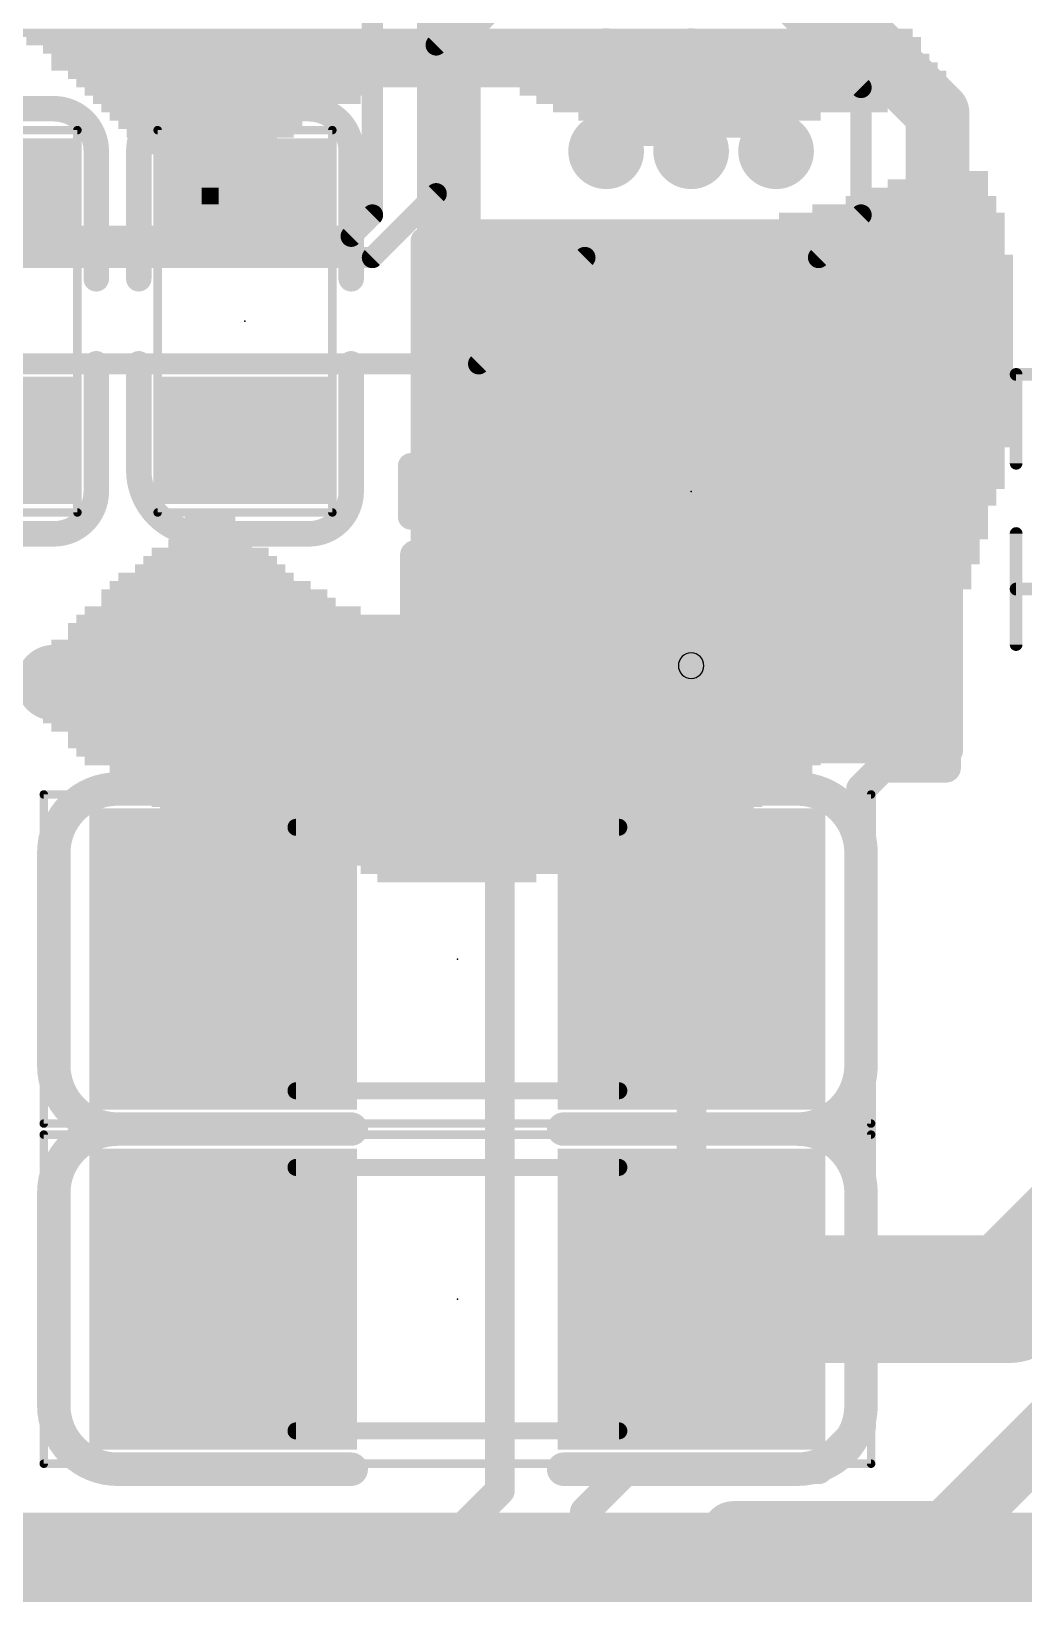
# Model space of a CAD drawing. Extents: x -5 to 103, y -6 to 58.
# Drawn here: x 57.02 to 62.95, y 1.42 to 10.75 of the extents above; entities that cross this region are included whole.
import ezdxf

# ---------------------------------------------------------------- set-up
doc = ezdxf.new("R2010")
doc.units = 0
for name, color, linetype in [('1', 12, 'CONTINUOUS'), ('16', 132, 'CONTINUOUS'), ('18', 110, 'CONTINUOUS'), ('21', 40, 'CONTINUOUS'), ('22', 3, 'CONTINUOUS'), ('23', 53, 'CONTINUOUS'), ('25', 40, 'CONTINUOUS'), ('39', 12, 'CONTINUOUS'), ('41', 12, 'CONTINUOUS'), ('51', 254, 'CONTINUOUS')]:
    doc.layers.add(name, color=color, linetype=linetype)

# ---------------------------------------------------------------- blocks, each defined once
blk = doc.blocks.new('RECT')
blk.add_solid([(-0.5, -0.5), (0.5, -0.5), (-0.5, 0.5), (0.5, 0.5)])
blk = doc.blocks.new('ROUNDV')
at = {"const_width": 0.5}
blk.add_lwpolyline([(0, -0.25, 1), (0, 0.25, 1), (0, -0.25)], format="xyb", dxfattribs=at)

msp = doc.modelspace()

# ---------------------------------------------------------------- linework, layer by layer
at = {"layer": '1'}
for points, const_width in [([(59.055, 9.652), (59.055, 11.049)], 0.127), ([(59.7154, 10.9982), (59.5122, 10.795)], 0.381), ([(62.4332, 10.2616), (61.6966, 10.9982)], 0.381), ([(59.5122, 10.795), (59.5122, 8.5344)], 0.381), ([(62.4332, 8.5598), (62.4332, 10.2616)], 0.381), ([(58.928, 9.525), (59.055, 9.652)], 0.127), ([(56.134, 9.525), (58.928, 9.525)], 0.127), ([(59.5122, 8.5344), (62.4078, 8.5344)], 0.381), ([(62.4078, 8.5344), (62.4332, 8.5598)], 0.381), ([(62.484, 7.62), (59.309, 7.62)], 0.1778), ([(59.309, 7.62), (59.309, 6.477)], 0.1778), ([(62.484, 6.35), (62.484, 7.62)], 0.1778), ([(60.96, 5.21), (60.96, 6.9596)], 0.1778), ([(59.309, 6.477), (59.817, 5.969)], 0.1778), ([(61.976, 6.223), (62.103, 6.35)], 0.1778), ([(62.103, 6.35), (62.484, 6.35)], 0.1778), ([(61.976, 2.413), (61.976, 6.223)], 0.1778), ([(59.817, 5.969), (59.817, 2.032)], 0.1778), ([(60.963, 5.207), (60.96, 5.21)], 0.1778), ([(60.963, 5.207), (60.963, 3.175)], 0.1778), ([(62.865, 3.175), (63.627, 3.937)], 0.762), ([(60.963, 3.175), (62.865, 3.175)], 0.762), ([(62.484, 1.778), (63.119, 2.413)], 0.381), ([(63.119, 2.413), (63.3095, 2.2225)], 0.381), ([(61.722, 2.159), (61.976, 2.413)], 0.1778), ([(60.325, 1.905), (60.579, 2.159)], 0.1778), ([(60.579, 2.159), (61.722, 2.159)], 0.1778), ([(59.817, 2.032), (59.563, 1.778)], 0.1778), ([(60.325, 1.27), (60.325, 1.905)], 0.1778), ([(61.214, 1.651), (61.214, 1.778)], 0.381), ([(61.214, 1.778), (62.484, 1.778)], 0.381), ([(59.563, 1.778), (54.229, 1.778)], 0.1778), ([(60.5155, 0.9525), (61.214, 1.651)], 0.381)]:
    msp.add_lwpolyline(points, dxfattribs=dict(at, const_width=const_width))
for points, const_width in [([(59.6075, 10.795, 1), (59.4169, 10.795)], 0.1905), ([(59.4448, 10.8624, 1), (59.5796, 10.7276)], 0.1905), ([(62.5285, 10.2616, 1), (62.338, 10.2616)], 0.1905), ([(62.3658, 10.1942, 1), (62.5006, 10.329)], 0.1905), ([(59.0775, 9.6295, 1), (59.0325, 9.6745)], 0.0635), ([(59.0232, 9.652, 1), (59.0868, 9.652)], 0.0635), ([(58.9055, 9.5475, 1), (58.9505, 9.5025)], 0.0635), ([(58.928, 9.4932, 1), (58.928, 9.5568)], 0.0635), ([(59.5122, 8.6296, 1), (59.5122, 8.4391)], 0.1905), ([(62.3404, 8.6018, 1), (62.4752, 8.467)], 0.1905), ([(62.5006, 8.4924, 1), (62.3658, 8.6272)], 0.1905), ([(62.4078, 8.4391, 1), (62.4078, 8.6296)], 0.1905), ([(59.4169, 8.5344, 1), (59.6075, 8.5344)], 0.1905), ([(62.338, 8.5598, 1), (62.5285, 8.5598)], 0.1905), ([(59.309, 7.6645, 1), (59.309, 7.5755)], 0.0889), ([(59.3535, 7.62, 1), (59.2646, 7.62)], 0.0889), ([(62.5284, 7.62, 1), (62.4396, 7.62)], 0.0889), ([(62.484, 7.5755, 1), (62.484, 7.6645)], 0.0889), ([(61.0044, 6.9596, 1), (60.9156, 6.9596)], 0.0889), ([(59.3404, 6.5084, 1), (59.2776, 6.4456)], 0.0889), ([(59.2646, 6.477, 1), (59.3535, 6.477)], 0.0889), ([(62.103, 6.3945, 1), (62.103, 6.3056)], 0.0889), ([(62.1344, 6.3186, 1), (62.0716, 6.3814)], 0.0889), ([(62.4396, 6.35, 1), (62.5284, 6.35)], 0.0889), ([(62.484, 6.3056, 1), (62.484, 6.3945)], 0.0889), ([(61.9446, 6.2544, 1), (62.0074, 6.1916)], 0.0889), ([(62.0205, 6.223, 1), (61.9316, 6.223)], 0.0889), ([(59.8614, 5.969, 1), (59.7726, 5.969)], 0.0889), ([(59.7856, 5.9376, 1), (59.8484, 6.0004)], 0.0889), ([(60.9914, 5.2414, 1), (60.9286, 5.1786)], 0.0889), ([(60.9156, 5.21, 1), (61.0044, 5.21)], 0.0889), ([(61.0074, 5.207, 1), (60.9186, 5.207)], 0.0889), ([(60.9316, 5.1756, 1), (60.9944, 5.2384)], 0.0889), ([(60.963, 3.3655, 1), (60.963, 2.9845)], 0.381), ([(62.865, 2.9845, 1), (62.865, 3.3655)], 0.381), ([(62.7303, 3.3097, 1), (62.9997, 3.0403)], 0.381), ([(60.9186, 3.175, 1), (61.0074, 3.175)], 0.0889), ([(63.1864, 2.4804, 1), (63.0516, 2.3456)], 0.1905), ([(61.9316, 2.413, 1), (62.0205, 2.413)], 0.0889), ([(62.0074, 2.3816, 1), (61.9446, 2.4444)], 0.0889), ([(60.579, 2.2035, 1), (60.579, 2.1146)], 0.0889), ([(60.6104, 2.1276, 1), (60.5476, 2.1904)], 0.0889), ([(61.722, 2.1146, 1), (61.722, 2.2035)], 0.0889), ([(61.6906, 2.1904, 1), (61.7534, 2.1276)], 0.0889), ([(59.7726, 2.032, 1), (59.8614, 2.032)], 0.0889), ([(59.8484, 2.0006, 1), (59.7856, 2.0634)], 0.0889), ([(60.2936, 1.9364, 1), (60.3564, 1.8736)], 0.0889), ([(60.3695, 1.905, 1), (60.2806, 1.905)], 0.0889), ([(61.214, 1.8733, 1), (61.214, 1.6827)], 0.1905), ([(61.3093, 1.778, 1), (61.1188, 1.778)], 0.1905), ([(62.484, 1.6827, 1), (62.484, 1.8733)], 0.1905), ([(62.4166, 1.8454, 1), (62.5514, 1.7106)], 0.1905), ([(59.5316, 1.8094, 1), (59.5944, 1.7466)], 0.0889), ([(59.563, 1.7335, 1), (59.563, 1.8225)], 0.0889), ([(61.2814, 1.5836, 1), (61.1466, 1.7184)], 0.1905), ([(61.1188, 1.651, 1), (61.3093, 1.651)], 0.1905)]:
    msp.add_lwpolyline(points, format="xyb", dxfattribs=dict(at, const_width=const_width))
at = {"layer": '16'}
for points, const_width in [([(59.436, 10.668), (59.69, 10.922)], 0.127), ([(61.468, 10.922), (61.976, 10.414)], 0.127), ([(59.436, 9.779), (59.436, 10.668)], 0.127), ([(61.976, 10.414), (61.976, 9.652)], 0.127), ([(59.055, 9.398), (59.436, 9.779)], 0.127), ([(61.976, 9.652), (61.722, 9.398)], 0.127), ([(56.007, 9.398), (59.055, 9.398)], 0.127), ([(60.325, 9.398), (59.69, 8.763)], 0.127), ([(61.722, 9.398), (60.325, 9.398)], 0.127), ([(59.69, 8.763), (56.007, 8.763)], 0.127), ([(63.4944, 1.5184), (39.9311, 1.5184)], 0.762)]:
    msp.add_lwpolyline(points, dxfattribs=dict(at, const_width=const_width))
at = {"layer": '16', "const_width": 0.0635}
for points in [[(59.4135, 10.6905, 1), (59.4585, 10.6455)], [(59.4678, 10.668, 1), (59.4042, 10.668)], [(62.0078, 10.414, 1), (61.9443, 10.414)], [(61.9535, 10.3915, 1), (61.9985, 10.4365)], [(59.4042, 9.779, 1), (59.4678, 9.779)], [(59.4585, 9.7565, 1), (59.4135, 9.8015)], [(61.9985, 9.6295, 1), (61.9535, 9.6745)], [(61.9443, 9.652, 1), (62.0078, 9.652)], [(59.0325, 9.4205, 1), (59.0775, 9.3755)], [(59.055, 9.3662, 1), (59.055, 9.4298)], [(60.325, 9.4298, 1), (60.325, 9.3662)], [(60.3475, 9.3755, 1), (60.3025, 9.4205)], [(61.6995, 9.4205, 1), (61.7445, 9.3755)], [(61.722, 9.3662, 1), (61.722, 9.4298)], [(59.6675, 8.7855, 1), (59.7125, 8.7405)], [(59.69, 8.7312, 1), (59.69, 8.7948)]]:
    msp.add_lwpolyline(points, format="xyb", dxfattribs=at)
at = {"layer": '21'}
for points, const_width in [([(57.15, 10.287), (56.388, 10.287)], 0.1524), ([(58.674, 10.287), (57.912, 10.287)], 0.1524), ([(57.404, 9.271), (57.404, 10.033)], 0.1524), ([(57.658, 10.033), (57.658, 9.271)], 0.1524), ([(58.928, 9.271), (58.928, 10.033)], 0.1524), ([(57.404, 8.001), (57.404, 8.763)], 0.1524), ([(57.658, 8.763), (57.658, 8.128)], 0.1524), ([(58.928, 8.001), (58.928, 8.763)], 0.1524), ([(59.2836, 8.1534), (59.2836, 7.8486)], 0.1524), ([(62.6364, 7.8486), (62.6364, 8.1534)], 0.1524), ([(56.515, 7.747), (57.15, 7.747)], 0.1524), ([(58.039, 7.747), (58.674, 7.747)], 0.1524), ([(58.928, 6.223), (57.531, 6.223)], 0.2), ([(61.595, 6.223), (60.198, 6.223)], 0.2), ([(57.15, 5.842), (57.15, 4.572)], 0.2), ([(61.976, 4.572), (61.976, 5.842)], 0.2), ([(58.928, 4.191), (57.531, 4.191)], 0.2), ([(57.531, 4.191), (58.928, 4.191)], 0.2), ([(61.595, 4.191), (60.198, 4.191)], 0.2), ([(60.198, 4.191), (61.595, 4.191)], 0.2), ([(57.15, 3.81), (57.15, 2.54)], 0.2), ([(61.976, 2.54), (61.976, 3.81)], 0.2), ([(57.531, 2.159), (58.928, 2.159)], 0.2), ([(60.198, 2.159), (61.595, 2.159)], 0.2)]:
    msp.add_lwpolyline(points, dxfattribs=dict(at, const_width=const_width))
for points, const_width in [([(57.404, 10.033, 0.4142), (57.15, 10.287)], 0.1524), ([(57.15, 10.3251, 1), (57.15, 10.2489)], 0.0762), ([(57.15, 10.2489, 1), (57.15, 10.3251)], 0.0762), ([(57.912, 10.287, 0.4142), (57.658, 10.033)], 0.1524), ([(57.912, 10.3251, 1), (57.912, 10.2489)], 0.0762), ([(57.912, 10.2489, 1), (57.912, 10.3251)], 0.0762), ([(58.928, 10.033, 0.4142), (58.674, 10.287)], 0.1524), ([(58.674, 10.3251, 1), (58.674, 10.2489)], 0.0762), ([(58.674, 10.2489, 1), (58.674, 10.3251)], 0.0762), ([(57.4421, 10.033, 1), (57.3659, 10.033)], 0.0762), ([(57.6961, 10.033, 1), (57.6199, 10.033)], 0.0762), ([(58.9661, 10.033, 1), (58.8899, 10.033)], 0.0762), ([(57.3659, 10.033, 1), (57.4421, 10.033)], 0.0762), ([(57.6199, 10.033, 1), (57.6961, 10.033)], 0.0762), ([(58.8899, 10.033, 1), (58.9661, 10.033)], 0.0762), ([(57.3659, 9.271, 1), (57.4421, 9.271)], 0.0762), ([(57.6199, 9.271, 1), (57.6961, 9.271)], 0.0762), ([(58.8899, 9.271, 1), (58.9661, 9.271)], 0.0762), ([(57.4421, 8.763, 1), (57.3659, 8.763)], 0.0762), ([(57.6961, 8.763, 1), (57.6199, 8.763)], 0.0762), ([(58.9661, 8.763, 1), (58.8899, 8.763)], 0.0762), ([(59.3217, 8.1534, 1), (59.2455, 8.1534)], 0.0762), ([(62.6745, 8.1534, 1), (62.5983, 8.1534)], 0.0762), ([(57.658, 8.128, 0.4142), (58.039, 7.747)], 0.1524), ([(57.6961, 8.128, 1), (57.6199, 8.128)], 0.0762), ([(57.6199, 8.128, 1), (57.6961, 8.128)], 0.0762), ([(57.15, 7.747, 0.4142), (57.404, 8.001)], 0.1524), ([(57.4421, 8.001, 1), (57.3659, 8.001)], 0.0762), ([(57.3659, 8.001, 1), (57.4421, 8.001)], 0.0762), ([(58.674, 7.747, 0.4142), (58.928, 8.001)], 0.1524), ([(58.9661, 8.001, 1), (58.8899, 8.001)], 0.0762), ([(58.8899, 8.001, 1), (58.9661, 8.001)], 0.0762), ([(59.2455, 7.8486, 1), (59.3217, 7.8486)], 0.0762), ([(62.5983, 7.8486, 1), (62.6745, 7.8486)], 0.0762), ([(57.15, 7.7851, 1), (57.15, 7.7089)], 0.0762), ([(57.15, 7.7089, 1), (57.15, 7.7851)], 0.0762), ([(58.039, 7.7851, 1), (58.039, 7.7089)], 0.0762), ([(58.039, 7.7089, 1), (58.039, 7.7851)], 0.0762), ([(58.674, 7.7851, 1), (58.674, 7.7089)], 0.0762), ([(58.674, 7.7089, 1), (58.674, 7.7851)], 0.0762), ([(57.531, 6.223, 0.4142), (57.15, 5.842)], 0.2), ([(57.531, 6.273, 1), (57.531, 6.173)], 0.1), ([(57.531, 6.173, 1), (57.531, 6.273)], 0.1), ([(58.928, 6.173, 1), (58.928, 6.273)], 0.1), ([(60.198, 6.273, 1), (60.198, 6.173)], 0.1), ([(61.976, 5.842, 0.4142), (61.595, 6.223)], 0.2), ([(61.595, 6.273, 1), (61.595, 6.173)], 0.1), ([(61.595, 6.173, 1), (61.595, 6.273)], 0.1), ([(57.2, 5.842, 1), (57.1, 5.842)], 0.1), ([(57.1, 5.842, 1), (57.2, 5.842)], 0.1), ([(62.026, 5.842, 1), (61.926, 5.842)], 0.1), ([(61.926, 5.842, 1), (62.026, 5.842)], 0.1), ([(57.15, 4.572, 0.4142), (57.531, 4.191)], 0.2), ([(57.2, 4.572, 1), (57.1, 4.572)], 0.1), ([(61.595, 4.191, 0.4142), (61.976, 4.572)], 0.2), ([(62.026, 4.572, 1), (61.926, 4.572)], 0.1), ([(57.1, 4.572, 1), (57.2, 4.572)], 0.1), ([(61.926, 4.572, 1), (62.026, 4.572)], 0.1), ([(57.531, 4.191, 0.4142), (57.15, 3.81)], 0.2), ([(57.531, 4.241, 1), (57.531, 4.141)], 0.1), ([(57.531, 4.241, 1), (57.531, 4.141)], 0.1), ([(57.531, 4.141, 1), (57.531, 4.241)], 0.1), ([(57.531, 4.141, 1), (57.531, 4.241)], 0.1), ([(58.928, 4.141, 1), (58.928, 4.241)], 0.1), ([(58.928, 4.141, 1), (58.928, 4.241)], 0.1), ([(60.198, 4.241, 1), (60.198, 4.141)], 0.1), ([(60.198, 4.241, 1), (60.198, 4.141)], 0.1), ([(61.976, 3.81, 0.4142), (61.595, 4.191)], 0.2), ([(61.595, 4.241, 1), (61.595, 4.141)], 0.1), ([(61.595, 4.241, 1), (61.595, 4.141)], 0.1), ([(61.595, 4.141, 1), (61.595, 4.241)], 0.1), ([(61.595, 4.141, 1), (61.595, 4.241)], 0.1), ([(57.2, 3.81, 1), (57.1, 3.81)], 0.1), ([(57.1, 3.81, 1), (57.2, 3.81)], 0.1), ([(62.026, 3.81, 1), (61.926, 3.81)], 0.1), ([(61.926, 3.81, 1), (62.026, 3.81)], 0.1), ([(57.15, 2.54, 0.4142), (57.531, 2.159)], 0.2), ([(57.2, 2.54, 1), (57.1, 2.54)], 0.1), ([(61.595, 2.159, 0.4142), (61.976, 2.54)], 0.2), ([(62.026, 2.54, 1), (61.926, 2.54)], 0.1), ([(57.1, 2.54, 1), (57.2, 2.54)], 0.1), ([(61.926, 2.54, 1), (62.026, 2.54)], 0.1), ([(57.531, 2.209, 1), (57.531, 2.109)], 0.1), ([(57.531, 2.109, 1), (57.531, 2.209)], 0.1), ([(58.928, 2.109, 1), (58.928, 2.209)], 0.1), ([(60.198, 2.209, 1), (60.198, 2.109)], 0.1), ([(61.595, 2.209, 1), (61.595, 2.109)], 0.1), ([(61.595, 2.109, 1), (61.595, 2.209)], 0.1)]:
    msp.add_lwpolyline(points, format="xyb", dxfattribs=dict(at, const_width=const_width))
at = {"layer": '23'}
for p in [(58.293, 9.017), (60.96, 8.001), (59.563, 5.207), (59.563, 3.175)]:
    msp.add_point(p, dxfattribs=at)
at = {"layer": '25', "const_width": 0.0381}
for points in [[(62.9031, 8.7186, 1), (62.9031, 8.6805)], [(62.9222, 8.6995, 1), (62.8841, 8.6995)], [(62.8841, 8.1689, 1), (62.9222, 8.1689)], [(62.9222, 7.749, 1), (62.8841, 7.749)], [(62.9031, 7.4364, 1), (62.9031, 7.3983)], [(62.8841, 7.0858, 1), (62.9222, 7.0858)]]:
    msp.add_lwpolyline(points, format="xyb", dxfattribs=at)
at = {"layer": '25', "const_width": 0.0762}
for points in [[(64.0969, 8.6995), (62.9031, 8.6995)], [(62.9031, 8.6995), (62.9031, 8.1689)], [(62.9031, 7.749), (62.9031, 7.0858)], [(64.0969, 7.4174), (62.9031, 7.4174)]]:
    msp.add_lwpolyline(points, dxfattribs=at)
at = {"layer": '39', "const_width": 0.0508}
for points in [[(56.2468, 10.159), (57.2912, 10.159)], [(57.2912, 10.159), (57.2912, 7.875)], [(57.7708, 7.875), (57.7708, 10.159)], [(57.7708, 10.159), (58.8152, 10.159)], [(58.8152, 10.159), (58.8152, 7.875)], [(57.2912, 7.875), (56.2468, 7.875)], [(58.8152, 7.875), (57.7708, 7.875)], [(57.09, 6.19), (62.036, 6.19)], [(57.09, 4.224), (57.09, 6.19)], [(62.036, 6.19), (62.036, 4.224)], [(62.036, 4.224), (57.09, 4.224)], [(57.09, 4.158), (62.036, 4.158)], [(57.09, 2.192), (57.09, 4.158)], [(62.036, 4.158), (62.036, 2.192)], [(62.036, 2.192), (57.09, 2.192)]]:
    msp.add_lwpolyline(points, dxfattribs=at)
at = {"layer": '39', "const_width": 0.0254}
for points in [[(57.3039, 10.159, 1), (57.2785, 10.159)], [(57.2912, 10.1463, 1), (57.2912, 10.1717)], [(57.7835, 10.159, 1), (57.7581, 10.159)], [(57.7708, 10.1717, 1), (57.7708, 10.1463)], [(58.8279, 10.159, 1), (58.8025, 10.159)], [(58.8152, 10.1463, 1), (58.8152, 10.1717)], [(57.2785, 7.875, 1), (57.3039, 7.875)], [(57.2912, 7.8623, 1), (57.2912, 7.8877)], [(57.7708, 7.8877, 1), (57.7708, 7.8623)], [(57.7581, 7.875, 1), (57.7835, 7.875)], [(58.8025, 7.875, 1), (58.8279, 7.875)], [(58.8152, 7.8623, 1), (58.8152, 7.8877)], [(57.09, 6.2027, 1), (57.09, 6.1773)], [(57.1027, 6.19, 1), (57.0773, 6.19)], [(62.0487, 6.19, 1), (62.0233, 6.19)], [(62.036, 6.1773, 1), (62.036, 6.2027)], [(57.09, 4.2367, 1), (57.09, 4.2113)], [(57.0773, 4.224, 1), (57.1027, 4.224)], [(62.0233, 4.224, 1), (62.0487, 4.224)], [(62.036, 4.2113, 1), (62.036, 4.2367)], [(57.09, 4.1707, 1), (57.09, 4.1453)], [(57.1027, 4.158, 1), (57.0773, 4.158)], [(62.0487, 4.158, 1), (62.0233, 4.158)], [(62.036, 4.1453, 1), (62.036, 4.1707)], [(57.09, 2.2047, 1), (57.09, 2.1793)], [(57.0773, 2.192, 1), (57.1027, 2.192)], [(62.0233, 2.192, 1), (62.0487, 2.192)], [(62.036, 2.1793, 1), (62.036, 2.2047)]]:
    msp.add_lwpolyline(points, format="xyb", dxfattribs=at)
at = {"layer": '41', "const_width": 0.1524}
for points in [[(59.4614, 9.4996), (59.3598, 9.4996)], [(59.3598, 9.4996), (59.3598, 6.5024)], [(59.3598, 9.4488), (59.4614, 9.4488)], [(59.4614, 6.5024), (59.4614, 9.4996)], [(59.3598, 9.2964), (59.4614, 9.2964)], [(59.3598, 9.144), (59.4614, 9.144)], [(59.3598, 8.9916), (59.4614, 8.9916)], [(59.3598, 8.8392), (59.4614, 8.8392)], [(59.3598, 8.6868), (59.4614, 8.6868)], [(59.3598, 8.5344), (59.4614, 8.5344)], [(59.3598, 7.5946), (59.3598, 8.4074)], [(59.3598, 8.4074), (62.5602, 8.4074)], [(59.3598, 7.5946), (59.3598, 8.4074)], [(59.3598, 8.4074), (62.5602, 8.4074)], [(59.3598, 8.382), (62.5602, 8.382)], [(59.3598, 8.382), (62.5602, 8.382)], [(59.3598, 8.382), (59.4614, 8.382)], [(62.5602, 8.4074), (62.5602, 7.5946)], [(62.5602, 8.4074), (62.5602, 7.5946)], [(59.3598, 8.2296), (62.5602, 8.2296)], [(59.3598, 8.2296), (62.5602, 8.2296)], [(59.3598, 8.2296), (59.4614, 8.2296)], [(59.3598, 8.0772), (62.5602, 8.0772)], [(59.3598, 8.0772), (62.5602, 8.0772)], [(59.3598, 8.0772), (59.4614, 8.0772)], [(59.3598, 7.9248), (62.5602, 7.9248)], [(59.3598, 7.9248), (62.5602, 7.9248)], [(59.3598, 7.9248), (59.4614, 7.9248)], [(59.3598, 7.7724), (62.5602, 7.7724)], [(59.3598, 7.7724), (62.5602, 7.7724)], [(59.3598, 7.7724), (59.4614, 7.7724)], [(59.3598, 7.62), (62.5602, 7.62)], [(59.3598, 7.62), (62.5602, 7.62)], [(59.3598, 7.62), (59.4614, 7.62)], [(62.5602, 7.5946), (59.3598, 7.5946)], [(62.5602, 7.5946), (59.3598, 7.5946)], [(59.3598, 7.4676), (59.4614, 7.4676)], [(59.3598, 7.3152), (59.4614, 7.3152)], [(59.3598, 7.1628), (59.4614, 7.1628)], [(59.3598, 7.0104), (59.4614, 7.0104)], [(59.3598, 6.858), (59.4614, 6.858)], [(59.3598, 6.7056), (59.4614, 6.7056)], [(59.3598, 6.5532), (59.4614, 6.5532)], [(59.3598, 6.5024), (59.4614, 6.5024)]]:
    msp.add_lwpolyline(points, dxfattribs=at)
at = {"layer": '41', "const_width": 0.0762}
for points in [[(59.3598, 9.5377, 1), (59.3598, 9.4615)], [(59.3979, 9.4996, 1), (59.3217, 9.4996)], [(59.3598, 9.4869, 1), (59.3598, 9.4107)], [(59.4995, 9.4996, 1), (59.4233, 9.4996)], [(59.4614, 9.4615, 1), (59.4614, 9.5377)], [(59.4614, 9.4107, 1), (59.4614, 9.4869)], [(59.3598, 9.3345, 1), (59.3598, 9.2583)], [(59.4614, 9.2583, 1), (59.4614, 9.3345)], [(59.3598, 9.1821, 1), (59.3598, 9.1059)], [(59.4614, 9.1059, 1), (59.4614, 9.1821)], [(59.3598, 9.0297, 1), (59.3598, 8.9535)], [(59.4614, 8.9535, 1), (59.4614, 9.0297)], [(59.3598, 8.8773, 1), (59.3598, 8.8011)], [(59.4614, 8.8011, 1), (59.4614, 8.8773)], [(59.3598, 8.7249, 1), (59.3598, 8.6487)], [(59.4614, 8.6487, 1), (59.4614, 8.7249)], [(59.3598, 8.5725, 1), (59.3598, 8.4963)], [(59.4614, 8.4963, 1), (59.4614, 8.5725)], [(59.3979, 8.4074, 1), (59.3217, 8.4074)], [(59.3598, 8.4455, 1), (59.3598, 8.3693)], [(59.3979, 8.4074, 1), (59.3217, 8.4074)], [(59.3598, 8.4455, 1), (59.3598, 8.3693)], [(59.3598, 8.4201, 1), (59.3598, 8.3439)], [(59.3598, 8.4201, 1), (59.3598, 8.3439)], [(59.3598, 8.4201, 1), (59.3598, 8.3439)], [(59.4614, 8.3439, 1), (59.4614, 8.4201)], [(62.5983, 8.4074, 1), (62.5221, 8.4074)], [(62.5983, 8.4074, 1), (62.5221, 8.4074)], [(62.5602, 8.3693, 1), (62.5602, 8.4455)], [(62.5602, 8.3693, 1), (62.5602, 8.4455)], [(62.5602, 8.3439, 1), (62.5602, 8.4201)], [(62.5602, 8.3439, 1), (62.5602, 8.4201)], [(59.3598, 8.2677, 1), (59.3598, 8.1915)], [(59.3598, 8.2677, 1), (59.3598, 8.1915)], [(59.3598, 8.2677, 1), (59.3598, 8.1915)], [(59.4614, 8.1915, 1), (59.4614, 8.2677)], [(62.5602, 8.1915, 1), (62.5602, 8.2677)], [(62.5602, 8.1915, 1), (62.5602, 8.2677)], [(59.3598, 8.1153, 1), (59.3598, 8.0391)], [(59.3598, 8.1153, 1), (59.3598, 8.0391)], [(59.3598, 8.1153, 1), (59.3598, 8.0391)], [(59.4614, 8.0391, 1), (59.4614, 8.1153)], [(62.5602, 8.0391, 1), (62.5602, 8.1153)], [(62.5602, 8.0391, 1), (62.5602, 8.1153)], [(59.3598, 7.9629, 1), (59.3598, 7.8867)], [(59.3598, 7.9629, 1), (59.3598, 7.8867)], [(59.3598, 7.9629, 1), (59.3598, 7.8867)], [(59.4614, 7.8867, 1), (59.4614, 7.9629)], [(62.5602, 7.8867, 1), (62.5602, 7.9629)], [(62.5602, 7.8867, 1), (62.5602, 7.9629)], [(59.3598, 7.8105, 1), (59.3598, 7.7343)], [(59.3598, 7.8105, 1), (59.3598, 7.7343)], [(59.3598, 7.8105, 1), (59.3598, 7.7343)], [(59.4614, 7.7343, 1), (59.4614, 7.8105)], [(62.5602, 7.7343, 1), (62.5602, 7.8105)], [(62.5602, 7.7343, 1), (62.5602, 7.8105)], [(59.3598, 7.6581, 1), (59.3598, 7.5819)], [(59.3598, 7.6581, 1), (59.3598, 7.5819)], [(59.3598, 7.6581, 1), (59.3598, 7.5819)], [(59.3598, 7.6327, 1), (59.3598, 7.5565)], [(59.3598, 7.6327, 1), (59.3598, 7.5565)], [(59.4614, 7.5819, 1), (59.4614, 7.6581)], [(62.5602, 7.5819, 1), (62.5602, 7.6581)], [(62.5602, 7.5819, 1), (62.5602, 7.6581)], [(62.5602, 7.5565, 1), (62.5602, 7.6327)], [(62.5602, 7.5565, 1), (62.5602, 7.6327)], [(59.3217, 7.5946, 1), (59.3979, 7.5946)], [(59.3217, 7.5946, 1), (59.3979, 7.5946)], [(62.5221, 7.5946, 1), (62.5983, 7.5946)], [(62.5221, 7.5946, 1), (62.5983, 7.5946)], [(59.3598, 7.5057, 1), (59.3598, 7.4295)], [(59.4614, 7.4295, 1), (59.4614, 7.5057)], [(59.3598, 7.3533, 1), (59.3598, 7.2771)], [(59.4614, 7.2771, 1), (59.4614, 7.3533)], [(59.3598, 7.2009, 1), (59.3598, 7.1247)], [(59.4614, 7.1247, 1), (59.4614, 7.2009)], [(59.3598, 7.0485, 1), (59.3598, 6.9723)], [(59.4614, 6.9723, 1), (59.4614, 7.0485)], [(59.3598, 6.8961, 1), (59.3598, 6.8199)], [(59.4614, 6.8199, 1), (59.4614, 6.8961)], [(59.3598, 6.7437, 1), (59.3598, 6.6675)], [(59.4614, 6.6675, 1), (59.4614, 6.7437)], [(59.3598, 6.5913, 1), (59.3598, 6.5151)], [(59.4614, 6.5151, 1), (59.4614, 6.5913)], [(59.3598, 6.5405, 1), (59.3598, 6.4643)], [(59.3217, 6.5024, 1), (59.3979, 6.5024)], [(59.4233, 6.5024, 1), (59.4995, 6.5024)], [(59.4614, 6.4643, 1), (59.4614, 6.5405)]]:
    msp.add_lwpolyline(points, format="xyb", dxfattribs=at)
at = {"layer": '51'}
for points, const_width in [([(62.5094, 9.5504), (59.4106, 9.5504)], 0.1524), ([(59.4106, 9.5504), (59.4106, 6.4516)], 0.1524), ([(62.5094, 6.4516), (62.5094, 9.5504)], 0.1524), ([(59.4106, 6.4516), (62.5094, 6.4516)], 0.1524), ([(60.528, 5.994), (58.598, 5.994)], 0.1016), ([(60.528, 4.42), (58.598, 4.42)], 0.1016), ([(60.528, 3.962), (58.598, 3.962)], 0.1016), ([(60.528, 2.388), (58.598, 2.388)], 0.1016)]:
    msp.add_lwpolyline(points, dxfattribs=dict(at, const_width=const_width))
for points, const_width in [([(59.4106, 9.5885, 1), (59.4106, 9.5123)], 0.0762), ([(59.4487, 9.5504, 1), (59.3725, 9.5504)], 0.0762), ([(62.5475, 9.5504, 1), (62.4713, 9.5504)], 0.0762), ([(62.5094, 9.5123, 1), (62.5094, 9.5885)], 0.0762), ([(59.4106, 6.4897, 1), (59.4106, 6.4135)], 0.0762), ([(59.3725, 6.4516, 1), (59.4487, 6.4516)], 0.0762), ([(62.4713, 6.4516, 1), (62.5475, 6.4516)], 0.0762), ([(62.5094, 6.4135, 1), (62.5094, 6.4897)], 0.0762), ([(58.598, 6.0194, 1), (58.598, 5.9686)], 0.0508), ([(60.528, 5.9686, 1), (60.528, 6.0194)], 0.0508), ([(58.598, 4.4454, 1), (58.598, 4.3946)], 0.0508), ([(60.528, 4.3946, 1), (60.528, 4.4454)], 0.0508), ([(58.598, 3.9874, 1), (58.598, 3.9366)], 0.0508), ([(60.528, 3.9366, 1), (60.528, 3.9874)], 0.0508), ([(58.598, 2.4134, 1), (58.598, 2.3626)], 0.0508), ([(60.528, 2.3626, 1), (60.528, 2.4134)], 0.0508)]:
    msp.add_lwpolyline(points, format="xyb", dxfattribs=dict(at, const_width=const_width))
for start, end in [(90, 270), (270, 90)]:
    msp.add_arc((60.96, 6.9596), 0.0762, start, end, dxfattribs=at)

# ---------------------------------------------------------------- block references
at = {"layer": '1'}
for p, xscale, yscale, rotation in [((56.769, 9.7282), 0.762, 1.0008, 270), ((58.293, 9.7282), 0.762, 1.0008, 270), ((60.96, 9.0424), 3.048, 1.1684, 180), ((56.769, 8.3058), 0.762, 1.0008, 270), ((58.293, 8.3058), 0.762, 1.0008, 270), ((60.96, 6.9596), 3.048, 1.1684, 180), ((58.163, 5.207), 1.6, 1.8, 180), ((60.963, 5.207), 1.6, 1.8, 180), ((58.163, 3.175), 1.6, 1.8, 180), ((60.963, 3.175), 1.6, 1.8, 180)]:
    msp.add_blockref('RECT', p, dxfattribs=dict(at, xscale=xscale, yscale=yscale, rotation=rotation))
at = {"layer": '18', "xscale": 0.4524, "yscale": 0.4524}
for p in [(60.452, 10.541), (60.452, 10.541), (60.96, 10.541), (60.96, 10.541), (60.452, 10.033), (60.452, 10.033), (60.96, 10.033), (60.96, 10.033), (61.468, 10.033), (61.468, 10.033), (57.15, 6.858), (57.15, 6.858), (58.039, 6.858), (58.039, 6.858), (58.674, 6.858), (58.674, 6.858)]:
    msp.add_blockref('ROUNDV', p, dxfattribs=at)
at = {"layer": '22', "yscale": 0.05}
for p, xscale in [((59.61, 10.74), 5.35), ((59.66, 10.69), 5.35), ((59.71, 10.64), 5.25), ((59.76, 10.59), 5.25), ((59.785, 10.54), 5.3), ((59.86, 10.49), 5.25), ((58.31, 10.44), 2.05), ((61.085, 10.44), 2.8), ((58.21, 10.39), 1.75), ((58.185, 10.34), 1.6), ((61.21, 10.39), 2.55), ((61.26, 10.34), 2.45), ((58.135, 10.29), 1.4), ((61.135, 10.29), 2), ((58.085, 10.24), 1.2), ((58.085, 10.19), 1.1), ((61.01, 10.24), 1.45), ((60.91, 10.19), 1.05), ((58.06, 10.09), 0.85), ((60.86, 10.14), 0.85), ((60.735, 10.09), 0.5), ((58.06, 10.04), 0.75), ((58.085, 9.99), 0.6), ((58.085, 9.94), 0.5), ((58.085, 9.89), 0.4), ((62.585, 9.89), 0.3), ((58.085, 9.84), 0.3), ((58.085, 9.79), 0.1), ((62.335, 9.79), 0.8), ((62.435, 9.84), 0.6), ((58.085, 9.74), 0.1), ((62.235, 9.69), 1.1), ((62.335, 9.74), 0.9), ((62.035, 9.59), 1.6), ((62.16, 9.64), 1.35), ((62.01, 9.54), 1.65), ((61.885, 9.44), 1.9), ((61.91, 9.49), 1.85), ((61.91, 9.39), 1.95), ((61.935, 9.34), 1.9), ((61.96, 9.29), 1.85), ((61.96, 9.24), 1.85), ((61.96, 9.19), 1.85), ((61.96, 9.14), 1.85), ((61.96, 9.09), 1.85), ((61.96, 9.04), 1.85), ((61.96, 8.99), 1.85), ((61.96, 8.94), 1.85), ((61.96, 8.89), 1.85), ((61.96, 8.84), 1.85), ((61.96, 8.79), 1.85), ((61.96, 8.74), 1.85), ((61.96, 8.69), 1.85), ((61.96, 8.64), 1.85), ((61.96, 8.59), 1.85), ((61.96, 8.54), 1.85), ((61.96, 8.49), 1.85), ((61.935, 8.44), 1.9), ((61.935, 8.39), 1.9), ((61.91, 8.29), 1.95), ((61.935, 8.34), 1.9), ((61.885, 8.24), 1.9), ((61.885, 8.19), 1.9), ((61.86, 8.14), 1.95), ((61.86, 8.09), 1.95), ((61.86, 8.04), 1.95), ((61.785, 7.94), 2), ((61.81, 7.99), 1.95), ((58.085, 7.84), 0.3), ((61.735, 7.84), 2), ((61.76, 7.89), 1.95), ((58.085, 7.79), 0.4), ((58.085, 7.74), 0.4), ((61.685, 7.74), 2.1), ((61.71, 7.79), 2.05), ((58.085, 7.64), 0.7), ((58.085, 7.69), 0.5), ((61.61, 7.64), 2.15), ((61.635, 7.69), 2.1), ((58.085, 7.54), 0.9), ((58.085, 7.59), 0.8), ((61.535, 7.54), 2.2), ((61.585, 7.59), 2.2), ((58.06, 7.49), 1.05), ((61.51, 7.49), 2.25), ((58.11, 7.39), 1.35), ((58.085, 7.44), 1.2), ((61.36, 7.39), 2.35), ((61.46, 7.44), 2.35), ((58.16, 7.29), 1.65), ((58.135, 7.34), 1.4), ((61.235, 7.29), 2.6), ((61.31, 7.34), 2.45), ((59.86, 7.19), 5.25), ((58.26, 7.24), 1.95), ((61.11, 7.24), 2.75), ((59.785, 7.09), 5.3), ((59.835, 7.14), 5.2), ((59.685, 6.99), 5.3), ((59.71, 7.04), 5.25), ((59.61, 6.89), 5.35), ((59.66, 6.94), 5.25), ((59.585, 6.84), 5.3), ((59.56, 6.79), 5.15), ((59.585, 6.74), 5.1), ((59.585, 6.69), 5.1), ((59.585, 6.64), 5), ((59.56, 6.59), 4.85), ((59.56, 6.54), 4.65), ((59.56, 6.49), 4.65), ((59.56, 6.44), 4.55), ((59.535, 6.39), 4.4), ((59.585, 6.34), 4.2), ((59.585, 6.29), 4.2), ((59.535, 6.24), 4), ((59.585, 6.19), 3.8), ((59.56, 6.14), 3.65), ((59.56, 6.09), 3.55), ((59.56, 6.04), 3.35), ((59.56, 5.99), 3.05), ((59.585, 5.94), 2.8), ((59.56, 5.89), 2.65), ((59.585, 5.84), 2.3), ((59.585, 5.79), 1.8), ((59.585, 5.74), 1.2), ((59.56, 5.69), 0.95)]:
    msp.add_blockref('RECT', p, dxfattribs=dict(at, xscale=xscale))
msp.add_blockref('RECT', (58.085, 10.14), dxfattribs=at)
at = {"layer": '51', "xscale": 0.7501, "yscale": 1.7, "rotation": 180}
for p in [(58.2363, 5.2061), (60.8897, 5.2079), (58.2363, 3.1741), (60.8897, 3.1759)]:
    msp.add_blockref('RECT', p, dxfattribs=at)

doc.saveas('drawing.dxf')
